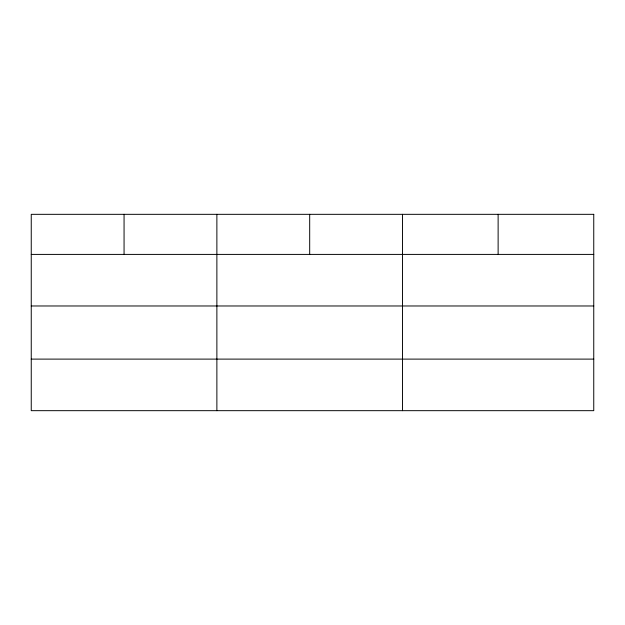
<?xml version="1.0" encoding="UTF-8"?>
<svg xmlns="http://www.w3.org/2000/svg" width="625" height="625" viewBox="0 0 625 625"><rect width="100%" height="100%" fill="white"/><g stroke="black" fill="none" stroke-linecap="round" stroke-linejoin="round"><path stroke-width="0.94" d="M31.25 254.406L593.75 254.406M31.25 305.977L593.75 305.977M31.25 359.109L593.75 359.109M498.125 214.328L498.125 254.406M402.5 214.328L402.5 410.672M309.688 214.328L309.688 254.406M216.875 214.328L216.875 410.672M124.063 214.328L124.063 254.406M593.75 214.328L31.25 214.328L31.25 410.672L593.75 410.672L593.75 214.328"/></g></svg>
